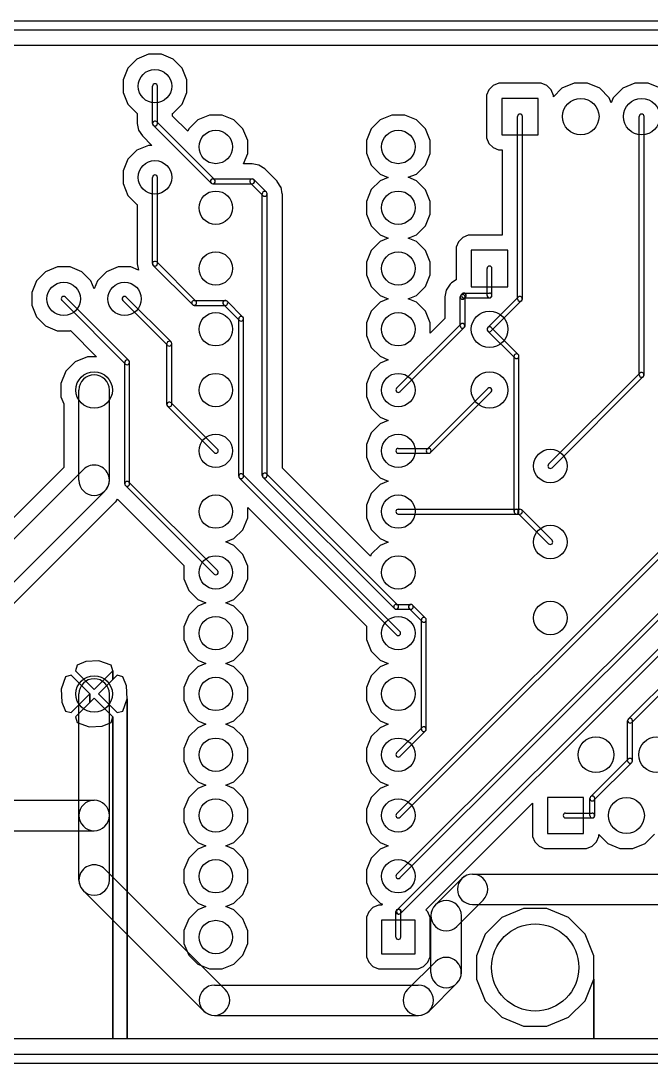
# Model space of a CAD drawing. Extents: x 9925 to 76075, y 35595 to 52745.
# Drawn here: x 52796 to 63156, y 35595 to 52745 of the extents above; entities that cross this region are included whole.
import ezdxf

# ---------------------------------------------------------------- set-up
doc = ezdxf.new("R2010")
doc.units = 0
doc.layers.add('BLACK', color=1, linetype='CONTINUOUS')

msp = doc.modelspace()

# ---------------------------------------------------------------- linework, layer by layer
at = {"layer": 'BLACK'}
for p, q in [((10000, 52745), (75000, 52745)), ((10000, 52595), (75000, 52595)), ((45126, 52345), (75000, 52345)), ((45126, 52345), (75000, 52345)), ((54896, 52195), (54703, 52115)), ((54896, 52195), (54703, 52115)), ((55105, 52195), (54896, 52195)), ((55105, 52195), (54896, 52195)), ((55298, 52115), (55105, 52195)), ((55298, 52115), (55105, 52195)), ((54555, 51968), (54475, 51775)), ((54555, 51968), (54475, 51775)), ((54703, 52115), (54555, 51968)), ((54703, 52115), (54555, 51968)), ((55445, 51967), (55298, 52115)), ((55445, 51967), (55298, 52115)), ((55525, 51774), (55445, 51967)), ((55525, 51774), (55445, 51967)), ((54475, 51775), (54475, 51566)), ((54475, 51775), (54475, 51566)), ((54960, 51056), (54960, 51670)), ((55040, 51056), (55040, 51670)), ((55525, 51565), (55525, 51774)), ((55525, 51565), (55525, 51774)), ((60559, 51681), (60489, 51611)), ((60559, 51681), (60489, 51611)), ((60651, 51719), (60559, 51681)), ((60651, 51719), (60559, 51681)), ((61251, 51719), (60651, 51719)), ((61251, 51719), (60651, 51719)), ((61350, 51719), (61251, 51719)), ((61350, 51719), (61251, 51719)), ((61441, 51681), (61350, 51719)), ((61441, 51681), (61350, 51719)), ((61511, 51611), (61441, 51681)), ((61511, 51611), (61441, 51681)), ((61689, 51635), (61549, 51495)), ((61689, 51635), (61549, 51495)), ((61891, 51719), (61689, 51635)), ((61891, 51719), (61689, 51635)), ((62109, 51719), (61891, 51719)), ((62109, 51719), (61891, 51719)), ((62311, 51635), (62109, 51719)), ((62311, 51635), (62109, 51719)), ((62465, 51481), (62311, 51635)), ((62465, 51481), (62311, 51635)), ((62689, 51635), (62535, 51481)), ((62689, 51635), (62535, 51481)), ((62891, 51719), (62689, 51635)), ((62891, 51719), (62689, 51635)), ((63109, 51719), (62891, 51719)), ((63109, 51719), (62891, 51719)), ((63311, 51635), (63109, 51719)), ((63311, 51635), (63109, 51719)), ((54475, 51566), (54555, 51373)), ((54475, 51566), (54555, 51373)), ((55445, 51372), (55525, 51565)), ((55445, 51372), (55525, 51565)), ((60489, 51611), (60451, 51520)), ((60489, 51611), (60451, 51520)), ((60451, 51520), (60451, 51421)), ((60451, 51520), (60451, 51421)), ((60700, 51470), (60700, 50870)), ((61300, 51470), (60700, 51470)), ((61300, 50870), (61300, 51470)), ((61549, 51519), (61511, 51611)), ((61549, 51519), (61511, 51611)), ((61549, 51495), (61549, 51519)), ((61549, 51495), (61549, 51519)), ((62500, 51397), (62465, 51481)), ((62500, 51397), (62465, 51481)), ((62535, 51481), (62500, 51397)), ((62535, 51481), (62500, 51397)), ((54555, 51373), (54702, 51225)), ((54555, 51373), (54702, 51225)), ((55297, 51225), (55445, 51372)), ((55297, 51225), (55445, 51372)), ((60451, 51421), (60451, 50821)), ((60451, 51421), (60451, 50821)), ((54702, 51225), (54710, 51222)), ((54702, 51225), (54710, 51222)), ((54710, 51222), (54710, 51056)), ((54710, 51222), (54710, 51056)), ((55290, 51223), (55297, 51225)), ((55290, 51223), (55297, 51225)), ((55290, 51176), (55290, 51223)), ((55290, 51176), (55290, 51223)), ((55538, 50928), (55290, 51176)), ((55538, 50928), (55290, 51176)), ((55703, 51115), (55555, 50968)), ((55703, 51115), (55555, 50968)), ((55896, 51195), (55703, 51115)), ((55896, 51195), (55703, 51115)), ((56105, 51195), (55896, 51195)), ((56105, 51195), (55896, 51195)), ((56298, 51115), (56105, 51195)), ((56298, 51115), (56105, 51195)), ((56445, 50967), (56298, 51115)), ((56445, 50967), (56298, 51115)), ((58703, 51115), (58555, 50968)), ((58703, 51115), (58555, 50968)), ((58896, 51195), (58703, 51115)), ((58896, 51195), (58703, 51115)), ((59105, 51195), (58896, 51195)), ((59105, 51195), (58896, 51195)), ((59298, 51115), (59105, 51195)), ((59298, 51115), (59105, 51195)), ((59445, 50967), (59298, 51115)), ((59445, 50967), (59298, 51115)), ((60960, 48170), (60960, 51170)), ((61040, 48170), (61040, 51170)), ((62960, 46920), (62960, 51170)), ((63040, 46920), (63040, 51170)), ((54710, 51056), (54732, 50945)), ((54710, 51056), (54732, 50945)), ((54732, 50945), (54795, 50851)), ((54732, 50945), (54795, 50851)), ((55924, 50076), (54972, 51028)), ((55980, 50132), (55028, 51084)), ((55555, 50968), (55538, 50928)), ((55555, 50968), (55538, 50928)), ((56525, 50774), (56445, 50967)), ((56525, 50774), (56445, 50967)), ((58555, 50968), (58475, 50775)), ((58555, 50968), (58475, 50775)), ((59525, 50774), (59445, 50967)), ((59525, 50774), (59445, 50967)), ((54795, 50851), (54951, 50695)), ((54795, 50851), (54951, 50695)), ((56525, 50565), (56525, 50774)), ((56525, 50565), (56525, 50774)), ((58475, 50775), (58475, 50566)), ((58475, 50775), (58475, 50566)), ((59525, 50565), (59525, 50774)), ((59525, 50565), (59525, 50774)), ((60451, 50821), (60489, 50729)), ((60451, 50821), (60489, 50729)), ((60700, 50870), (61300, 50870)), ((54703, 50615), (54555, 50468)), ((54703, 50615), (54555, 50468)), ((54896, 50695), (54703, 50615)), ((54896, 50695), (54703, 50615)), ((54951, 50695), (54896, 50695)), ((54951, 50695), (54896, 50695)), ((60489, 50729), (60559, 50659)), ((60489, 50729), (60559, 50659)), ((60559, 50659), (60650, 50621)), ((60559, 50659), (60650, 50621)), ((60650, 50621), (60710, 50621)), ((60650, 50621), (60710, 50621)), ((60710, 50621), (60710, 49219)), ((60710, 50621), (60710, 49219)), ((54555, 50468), (54475, 50275)), ((54555, 50468), (54475, 50275)), ((56454, 50394), (56525, 50565)), ((56454, 50394), (56525, 50565)), ((58475, 50566), (58555, 50373)), ((58475, 50566), (58555, 50373)), ((59445, 50372), (59525, 50565)), ((59445, 50372), (59525, 50565)), ((54475, 50275), (54475, 50066)), ((54475, 50275), (54475, 50066)), ((56599, 50394), (56454, 50394)), ((56599, 50394), (56454, 50394)), ((56710, 50372), (56599, 50394)), ((56710, 50372), (56599, 50394)), ((56804, 50309), (56710, 50372)), ((56804, 50309), (56710, 50372)), ((57008, 50105), (56804, 50309)), ((57008, 50105), (56804, 50309)), ((58555, 50373), (58702, 50225)), ((58555, 50373), (58702, 50225)), ((59297, 50225), (59445, 50372)), ((59297, 50225), (59445, 50372)), ((54960, 48750), (54960, 50170)), ((55040, 48750), (55040, 50170)), ((55952, 50144), (56598, 50144)), ((56831, 49928), (56627, 50132)), ((57009, 50104), (57008, 50105)), ((57009, 50104), (57008, 50105)), ((57071, 50011), (57009, 50104)), ((57071, 50011), (57009, 50104)), ((58703, 50115), (58555, 49968)), ((58703, 50115), (58555, 49968)), ((58702, 50225), (58835, 50170)), ((58702, 50225), (58835, 50170)), ((58835, 50170), (58703, 50115)), ((58835, 50170), (58703, 50115)), ((59164, 50171), (59297, 50225)), ((59164, 50171), (59297, 50225)), ((59298, 50115), (59164, 50171)), ((59298, 50115), (59164, 50171)), ((59445, 49967), (59298, 50115)), ((59445, 49967), (59298, 50115)), ((54475, 50066), (54555, 49873)), ((54475, 50066), (54555, 49873)), ((55952, 50064), (56598, 50064)), ((56775, 49872), (56571, 50076)), ((57072, 50010), (57071, 50011)), ((57072, 50010), (57071, 50011)), ((57093, 49900), (57072, 50010)), ((57093, 49900), (57072, 50010)), ((58555, 49968), (58475, 49775)), ((58555, 49968), (58475, 49775)), ((59525, 49774), (59445, 49967)), ((59525, 49774), (59445, 49967)), ((54555, 49873), (54702, 49725)), ((54555, 49873), (54702, 49725)), ((56764, 45265), (56764, 49899)), ((56844, 45265), (56844, 49899)), ((57094, 49899), (57093, 49900)), ((57094, 49899), (57093, 49900)), ((57094, 45385), (57094, 49899)), ((57094, 45385), (57094, 49899)), ((58475, 49775), (58475, 49566)), ((58475, 49775), (58475, 49566)), ((59525, 49565), (59525, 49774)), ((59525, 49565), (59525, 49774)), ((54702, 49725), (54710, 49722)), ((54702, 49725), (54710, 49722)), ((54710, 49722), (54710, 48749)), ((54710, 49722), (54710, 48749)), ((58475, 49566), (58555, 49373)), ((58475, 49566), (58555, 49373)), ((59445, 49372), (59525, 49565)), ((59445, 49372), (59525, 49565)), ((58555, 49373), (58702, 49225)), ((58555, 49373), (58702, 49225)), ((58702, 49225), (58835, 49170)), ((58702, 49225), (58835, 49170)), ((59164, 49171), (59297, 49225)), ((59164, 49171), (59297, 49225)), ((59297, 49225), (59445, 49372)), ((59297, 49225), (59445, 49372)), ((58703, 49115), (58555, 48968)), ((58703, 49115), (58555, 48968)), ((58835, 49170), (58703, 49115)), ((58835, 49170), (58703, 49115)), ((59298, 49115), (59164, 49171)), ((59298, 49115), (59164, 49171)), ((59445, 48967), (59298, 49115)), ((59445, 48967), (59298, 49115)), ((59989, 49111), (59951, 49020)), ((59989, 49111), (59951, 49020)), ((60059, 49181), (59989, 49111)), ((60059, 49181), (59989, 49111)), ((60151, 49219), (60059, 49181)), ((60151, 49219), (60059, 49181)), ((60710, 49219), (60151, 49219)), ((60710, 49219), (60151, 49219)), ((58555, 48968), (58475, 48775)), ((58555, 48968), (58475, 48775)), ((59525, 48774), (59445, 48967)), ((59525, 48774), (59445, 48967)), ((59951, 49020), (59951, 48921)), ((59951, 49020), (59951, 48921)), ((59951, 48921), (59951, 48484)), ((59951, 48921), (59951, 48484)), ((60800, 48970), (60200, 48970)), ((60200, 48970), (60200, 48370)), ((60800, 48370), (60800, 48970)), ((54710, 48749), (54731, 48643)), ((54710, 48749), (54731, 48643)), ((55616, 48076), (54971, 48721)), ((55673, 48133), (55028, 48778)), ((58475, 48775), (58475, 48566)), ((58475, 48775), (58475, 48566)), ((59525, 48565), (59525, 48774)), ((59525, 48565), (59525, 48774)), ((53203, 48615), (53055, 48468)), ((53203, 48615), (53055, 48468)), ((53396, 48695), (53203, 48615)), ((53396, 48695), (53203, 48615)), ((53605, 48695), (53396, 48695)), ((53605, 48695), (53396, 48695)), ((53798, 48615), (53605, 48695)), ((53798, 48615), (53605, 48695)), ((53945, 48467), (53798, 48615)), ((53945, 48467), (53798, 48615)), ((54203, 48615), (54055, 48468)), ((54203, 48615), (54055, 48468)), ((54396, 48695), (54203, 48615)), ((54396, 48695), (54203, 48615)), ((54605, 48695), (54396, 48695)), ((54605, 48695), (54396, 48695)), ((54731, 48643), (54605, 48695)), ((54731, 48643), (54605, 48695)), ((58475, 48566), (58555, 48373)), ((58475, 48566), (58555, 48373)), ((59445, 48372), (59525, 48565)), ((59445, 48372), (59525, 48565)), ((60460, 48228), (60460, 48670)), ((60540, 48228), (60540, 48670)), ((53055, 48468), (52975, 48275)), ((53055, 48468), (52975, 48275)), ((53999, 48335), (53945, 48467)), ((53999, 48335), (53945, 48467)), ((54055, 48468), (53999, 48335)), ((54055, 48468), (53999, 48335)), ((58555, 48373), (58702, 48225)), ((58555, 48373), (58702, 48225)), ((59297, 48225), (59445, 48372)), ((59297, 48225), (59445, 48372)), ((59852, 48410), (59789, 48316)), ((59852, 48410), (59789, 48316)), ((59874, 48432), (59852, 48410)), ((59874, 48432), (59852, 48410)), ((59951, 48484), (59874, 48432)), ((59951, 48484), (59874, 48432)), ((60200, 48370), (60800, 48370)), ((52975, 48275), (52975, 48066)), ((52975, 48275), (52975, 48066)), ((53528, 48198), (54572, 47154)), ((55264, 47463), (54529, 48198)), ((58702, 48225), (58835, 48170)), ((58702, 48225), (58835, 48170)), ((59164, 48171), (59297, 48225)), ((59164, 48171), (59297, 48225)), ((59789, 48316), (59767, 48205)), ((59789, 48316), (59767, 48205)), ((59767, 48205), (59767, 47847)), ((59767, 48205), (59767, 47847)), ((60017, 47727), (60017, 48205)), ((60029, 48234), (60050, 48255)), ((60079, 48267), (60499, 48267)), ((60086, 48177), (60107, 48198)), ((60097, 47727), (60097, 48205)), ((60472, 47699), (60971, 48198)), ((52975, 48066), (53055, 47873)), ((52975, 48066), (53055, 47873)), ((53472, 48142), (54516, 47098)), ((55207, 47406), (54472, 48141)), ((55645, 48144), (56157, 48144)), ((55645, 48064), (56157, 48064)), ((56389, 47816), (56129, 48076)), ((56445, 47872), (56185, 48132)), ((58703, 48115), (58555, 47968)), ((58703, 48115), (58555, 47968)), ((58835, 48170), (58703, 48115)), ((58835, 48170), (58703, 48115)), ((59298, 48115), (59164, 48171)), ((59298, 48115), (59164, 48171)), ((59445, 47967), (59298, 48115)), ((59445, 47967), (59298, 48115)), ((60079, 48187), (60499, 48187)), ((60529, 47642), (61028, 48141)), ((53055, 47873), (53202, 47725)), ((53055, 47873), (53202, 47725)), ((58555, 47968), (58475, 47775)), ((58555, 47968), (58475, 47775)), ((59525, 47774), (59445, 47967)), ((59525, 47774), (59445, 47967)), ((53202, 47725), (53395, 47645)), ((53202, 47725), (53395, 47645)), ((56378, 45253), (56378, 47843)), ((56458, 45253), (56458, 47843)), ((58475, 47775), (58475, 47566)), ((58475, 47775), (58475, 47566)), ((58972, 46699), (60028, 47755)), ((59028, 46643), (60084, 47699)), ((59767, 47847), (59525, 47605)), ((59767, 47847), (59525, 47605)), ((59525, 47605), (59525, 47774)), ((59525, 47605), (59525, 47774)), ((60972, 47255), (60529, 47698)), ((53395, 47645), (53604, 47645)), ((53395, 47645), (53604, 47645)), ((53604, 47645), (53611, 47649)), ((53604, 47645), (53611, 47649)), ((53611, 47649), (54041, 47219)), ((53611, 47649), (54041, 47219)), ((58475, 47566), (58555, 47373)), ((58475, 47566), (58555, 47373)), ((60915, 47198), (60472, 47641)), ((55196, 46434), (55196, 47434)), ((55276, 46434), (55276, 47434)), ((58555, 47373), (58702, 47225)), ((58555, 47373), (58702, 47225)), ((53891, 47219), (53689, 47135)), ((53891, 47219), (53689, 47135)), ((54041, 47219), (53891, 47219)), ((54041, 47219), (53891, 47219)), ((58702, 47225), (58835, 47170)), ((58702, 47225), (58835, 47170)), ((58835, 47170), (58703, 47115)), ((58835, 47170), (58703, 47115)), ((60904, 44670), (60904, 47226)), ((60984, 44670), (60984, 47226)), ((53689, 47135), (53535, 46981)), ((53689, 47135), (53535, 46981)), ((54504, 45126), (54504, 47126)), ((54584, 45126), (54584, 47126)), ((58703, 47115), (58555, 46968)), ((58703, 47115), (58555, 46968)), ((53535, 46981), (53451, 46779)), ((53535, 46981), (53451, 46779)), ((58555, 46968), (58475, 46775)), ((58555, 46968), (58475, 46775)), ((61472, 45449), (62971, 46948)), ((61529, 45392), (63028, 46891)), ((53451, 46779), (53451, 46561)), ((53451, 46779), (53451, 46561)), ((53750, 45186), (53750, 46670)), ((54250, 45186), (54250, 46670)), ((58475, 46775), (58475, 46566)), ((58475, 46775), (58475, 46566)), ((59472, 45698), (60472, 46698)), ((53451, 46561), (53500, 46444)), ((53451, 46561), (53500, 46444)), ((58475, 46566), (58555, 46373)), ((58475, 46566), (58555, 46373)), ((59528, 45642), (60528, 46642)), ((53500, 46444), (53500, 45394)), ((53500, 46444), (53500, 45394)), ((55972, 45642), (55208, 46406)), ((56028, 45698), (55264, 46462)), ((58555, 46373), (58702, 46225)), ((58555, 46373), (58702, 46225)), ((58702, 46225), (58835, 46170)), ((58702, 46225), (58835, 46170)), ((58835, 46170), (58703, 46115)), ((58835, 46170), (58703, 46115)), ((58555, 45968), (58475, 45775)), ((58555, 45968), (58475, 45775)), ((58703, 46115), (58555, 45968)), ((58703, 46115), (58555, 45968)), ((58475, 45775), (58475, 45566)), ((58475, 45775), (58475, 45566)), ((59000, 45710), (59500, 45710)), ((59000, 45630), (59500, 45630)), ((58475, 45566), (58555, 45373)), ((58475, 45566), (58555, 45373)), ((51307, 42847), (53823, 45363)), ((53500, 45394), (52525, 44419)), ((53500, 45394), (52525, 44419)), ((59028, 42699), (56447, 45280)), ((58993, 43133), (56832, 45294)), ((58542, 43937), (57094, 45385)), ((58542, 43937), (57094, 45385)), ((58555, 45373), (58702, 45225)), ((58555, 45373), (58702, 45225)), ((54573, 45154), (56028, 43699)), ((58971, 42642), (56390, 45223)), ((58936, 43076), (56775, 45237)), ((58703, 45115), (58555, 44968)), ((58703, 45115), (58555, 44968)), ((58702, 45225), (58835, 45170)), ((58702, 45225), (58835, 45170)), ((58835, 45170), (58703, 45115)), ((58835, 45170), (58703, 45115)), ((51661, 42493), (54177, 45009)), ((54516, 45097), (55971, 43642)), ((58555, 44968), (58475, 44775)), ((58555, 44968), (58475, 44775)), ((52083, 42562), (54351, 44831)), ((52083, 42562), (54351, 44831)), ((54351, 44831), (54353, 44832)), ((54351, 44831), (54353, 44832)), ((54353, 44832), (54354, 44832)), ((54353, 44832), (54354, 44832)), ((54354, 44832), (54383, 44877)), ((54354, 44832), (54383, 44877)), ((54383, 44877), (55477, 43783)), ((54383, 44877), (55477, 43783)), ((58475, 44775), (58475, 44566)), ((58475, 44775), (58475, 44566)), ((58972, 39699), (64043, 44770)), ((56525, 44565), (56525, 44735)), ((56525, 44735), (58477, 42783)), ((56525, 44565), (56525, 44735)), ((56525, 44735), (58477, 42783)), ((59000, 44710), (60944, 44710)), ((59000, 44630), (60944, 44630)), ((59029, 39642), (64100, 44713)), ((60944, 44710), (61000, 44710)), ((60944, 44630), (61000, 44630)), ((60972, 44641), (61471, 44142)), ((61029, 44698), (61528, 44199)), ((56445, 44372), (56525, 44565)), ((56445, 44372), (56525, 44565)), ((58475, 44566), (58555, 44373)), ((58475, 44566), (58555, 44373)), ((56297, 44225), (56445, 44372)), ((56297, 44225), (56445, 44372)), ((58555, 44373), (58702, 44225)), ((58555, 44373), (58702, 44225)), ((56164, 44171), (56297, 44225)), ((56164, 44171), (56297, 44225)), ((56298, 44115), (56164, 44171)), ((56298, 44115), (56164, 44171)), ((56445, 43967), (56298, 44115)), ((56445, 43967), (56298, 44115)), ((58703, 44115), (58555, 43968)), ((58703, 44115), (58555, 43968)), ((58702, 44225), (58835, 44170)), ((58702, 44225), (58835, 44170)), ((58835, 44170), (58703, 44115)), ((58835, 44170), (58703, 44115)), ((56525, 43774), (56445, 43967)), ((56525, 43774), (56445, 43967)), ((58555, 43968), (58542, 43937)), ((58555, 43968), (58542, 43937)), ((55477, 43783), (55475, 43775)), ((55477, 43783), (55475, 43775)), ((55475, 43775), (55475, 43566)), ((55475, 43775), (55475, 43566)), ((56525, 43565), (56525, 43774)), ((56525, 43565), (56525, 43774)), ((58972, 38699), (64052, 43779)), ((55475, 43566), (55555, 43373)), ((55475, 43566), (55555, 43373)), ((56445, 43372), (56525, 43565)), ((56445, 43372), (56525, 43565)), ((59028, 38643), (64108, 43723)), ((58982, 38117), (64417, 43552)), ((59039, 38060), (64474, 43495)), ((55555, 43373), (55702, 43225)), ((55555, 43373), (55702, 43225)), ((55702, 43225), (55835, 43170)), ((55702, 43225), (55835, 43170)), ((56164, 43171), (56297, 43225)), ((56164, 43171), (56297, 43225)), ((56297, 43225), (56445, 43372)), ((56297, 43225), (56445, 43372)), ((55703, 43115), (55555, 42968)), ((55703, 43115), (55555, 42968)), ((55835, 43170), (55703, 43115)), ((55835, 43170), (55703, 43115)), ((56298, 43115), (56164, 43171)), ((56298, 43115), (56164, 43171)), ((56445, 42967), (56298, 43115)), ((56445, 42967), (56298, 43115)), ((58965, 43144), (59205, 43144)), ((58965, 43064), (59205, 43064)), ((59390, 42862), (59177, 43075)), ((59447, 42919), (59234, 43132)), ((55555, 42968), (55475, 42775)), ((55555, 42968), (55475, 42775)), ((56525, 42774), (56445, 42967)), ((56525, 42774), (56445, 42967)), ((59379, 41090), (59379, 42890)), ((59459, 41090), (59459, 42890)), ((64472, 42948), (62782, 41258)), ((64528, 42892), (62838, 41202)), ((55475, 42775), (55475, 42566)), ((55475, 42775), (55475, 42566)), ((56525, 42565), (56525, 42774)), ((56525, 42565), (56525, 42774)), ((58477, 42783), (58475, 42775)), ((58477, 42783), (58475, 42775)), ((58475, 42775), (58475, 42566)), ((58475, 42775), (58475, 42566)), ((55475, 42566), (55555, 42373)), ((55475, 42566), (55555, 42373)), ((56445, 42372), (56525, 42565)), ((56445, 42372), (56525, 42565)), ((58475, 42566), (58555, 42373)), ((58475, 42566), (58555, 42373)), ((55555, 42373), (55702, 42225)), ((55555, 42373), (55702, 42225)), ((56297, 42225), (56445, 42372)), ((56297, 42225), (56445, 42372)), ((58555, 42373), (58702, 42225)), ((58555, 42373), (58702, 42225)), ((53866, 42202), (53719, 42142)), ((53866, 42202), (53719, 42142)), ((54079, 42213), (53866, 42202)), ((54079, 42213), (53866, 42202)), ((54281, 42142), (54079, 42213)), ((54281, 42142), (54079, 42213)), ((55702, 42225), (55835, 42170)), ((55702, 42225), (55835, 42170)), ((56164, 42171), (56297, 42225)), ((56164, 42171), (56297, 42225)), ((58702, 42225), (58835, 42170)), ((58702, 42225), (58835, 42170)), ((53719, 42142), (53692, 42048)), ((53719, 42142), (53692, 42048)), ((53692, 42048), (54000, 41741)), ((53692, 42048), (54000, 41741)), ((54000, 41741), (54308, 42048)), ((54000, 41741), (54308, 42048)), ((54308, 42048), (54281, 42142)), ((54308, 42048), (54281, 42142)), ((54308, 41908), (54308, 42048)), ((54308, 42048), (54308, 41908)), ((54308, 41908), (54308, 42048)), ((54308, 42048), (54308, 41908)), ((55703, 42115), (55555, 41968)), ((55703, 42115), (55555, 41968)), ((55835, 42170), (55703, 42115)), ((55835, 42170), (55703, 42115)), ((56298, 42115), (56164, 42171)), ((56298, 42115), (56164, 42171)), ((56445, 41967), (56298, 42115)), ((56445, 41967), (56298, 42115)), ((58703, 42115), (58555, 41968)), ((58703, 42115), (58555, 41968)), ((58835, 42170), (58703, 42115)), ((58835, 42170), (58703, 42115)), ((53528, 41951), (53457, 41749)), ((53528, 41951), (53457, 41749)), ((53622, 41978), (53528, 41951)), ((53622, 41978), (53528, 41951)), ((53929, 41670), (53622, 41978)), ((53929, 41670), (53622, 41978)), ((54308, 41908), (54071, 41670)), ((54308, 41908), (54071, 41670)), ((54378, 41978), (54308, 41908)), ((54378, 41978), (54308, 41908)), ((54472, 41951), (54378, 41978)), ((54472, 41951), (54378, 41978)), ((54532, 41804), (54472, 41951)), ((54532, 41804), (54472, 41951)), ((55555, 41968), (55475, 41775)), ((55555, 41968), (55475, 41775)), ((56525, 41774), (56445, 41967)), ((56525, 41774), (56445, 41967)), ((58555, 41968), (58475, 41775)), ((58555, 41968), (58475, 41775)), ((53457, 41749), (53468, 41536)), ((53457, 41749), (53468, 41536)), ((54543, 41591), (54532, 41804)), ((54543, 41591), (54532, 41804)), ((55475, 41775), (55475, 41566)), ((55475, 41775), (55475, 41566)), ((56525, 41565), (56525, 41774)), ((56525, 41565), (56525, 41774)), ((58475, 41775), (58475, 41566)), ((58475, 41775), (58475, 41566)), ((53468, 41536), (53528, 41389)), ((53468, 41536), (53528, 41389)), ((53622, 41362), (53929, 41670)), ((53622, 41362), (53929, 41670)), ((53929, 41529), (53692, 41292)), ((53929, 41529), (53692, 41292)), ((53750, 39670), (53750, 41670)), ((53929, 41529), (53929, 41670)), ((53929, 41670), (53929, 41529)), ((53929, 41529), (53929, 41670)), ((53929, 41670), (53929, 41529)), ((54000, 41599), (53929, 41529)), ((54000, 41599), (53929, 41529)), ((54308, 41292), (54000, 41599)), ((54308, 41292), (54000, 41599)), ((54071, 41670), (54378, 41362)), ((54071, 41670), (54378, 41362)), ((54250, 39670), (54250, 41670)), ((54472, 41389), (54543, 41591)), ((54472, 41389), (54543, 41591)), ((54543, 35995), (54543, 41591)), ((54543, 41591), (54543, 35995)), ((54543, 35995), (54543, 41591)), ((54543, 41591), (54543, 35995)), ((55475, 41566), (55555, 41373)), ((55475, 41566), (55555, 41373)), ((56445, 41372), (56525, 41565)), ((56445, 41372), (56525, 41565)), ((58475, 41566), (58555, 41373)), ((58475, 41566), (58555, 41373)), ((53528, 41389), (53622, 41362)), ((53528, 41389), (53622, 41362)), ((54378, 41362), (54472, 41389)), ((54378, 41362), (54472, 41389)), ((55555, 41373), (55702, 41225)), ((55555, 41373), (55702, 41225)), ((56297, 41225), (56445, 41372)), ((56297, 41225), (56445, 41372)), ((58555, 41373), (58702, 41225)), ((58555, 41373), (58702, 41225)), ((53692, 41292), (53719, 41198)), ((53692, 41292), (53719, 41198)), ((53719, 41198), (53921, 41127)), ((53719, 41198), (53921, 41127)), ((54134, 41138), (54281, 41198)), ((54134, 41138), (54281, 41198)), ((54281, 41198), (54308, 41292)), ((54281, 41198), (54308, 41292)), ((54308, 35995), (54308, 41292)), ((54308, 41292), (54308, 35995)), ((54308, 35995), (54308, 41292)), ((54308, 41292), (54308, 35995)), ((55702, 41225), (55835, 41170)), ((55702, 41225), (55835, 41170)), ((55835, 41170), (55703, 41115)), ((55835, 41170), (55703, 41115)), ((56164, 41171), (56297, 41225)), ((56164, 41171), (56297, 41225)), ((56298, 41115), (56164, 41171)), ((56298, 41115), (56164, 41171)), ((58702, 41225), (58835, 41170)), ((58702, 41225), (58835, 41170)), ((58835, 41170), (58703, 41115)), ((58835, 41170), (58703, 41115)), ((62770, 40570), (62770, 41230)), ((62850, 40570), (62850, 41230)), ((53921, 41127), (54134, 41138)), ((53921, 41127), (54134, 41138)), ((55703, 41115), (55555, 40968)), ((55703, 41115), (55555, 40968)), ((56445, 40967), (56298, 41115)), ((56445, 40967), (56298, 41115)), ((58703, 41115), (58555, 40968)), ((58703, 41115), (58555, 40968)), ((58971, 40699), (59390, 41118)), ((59028, 40642), (59447, 41061)), ((55555, 40968), (55475, 40775)), ((55555, 40968), (55475, 40775)), ((56525, 40774), (56445, 40967)), ((56525, 40774), (56445, 40967)), ((58555, 40968), (58475, 40775)), ((58555, 40968), (58475, 40775)), ((55475, 40775), (55475, 40566)), ((55475, 40775), (55475, 40566)), ((56525, 40565), (56525, 40774)), ((56525, 40565), (56525, 40774)), ((58475, 40775), (58475, 40566)), ((58475, 40775), (58475, 40566)), ((55475, 40566), (55555, 40373)), ((55475, 40566), (55555, 40373)), ((56445, 40372), (56525, 40565)), ((56445, 40372), (56525, 40565)), ((58475, 40566), (58555, 40373)), ((58475, 40566), (58555, 40373)), ((62781, 40599), (62160, 39978)), ((62838, 40542), (62217, 39921)), ((55555, 40373), (55702, 40225)), ((55555, 40373), (55702, 40225)), ((56297, 40225), (56445, 40372)), ((56297, 40225), (56445, 40372)), ((58555, 40373), (58702, 40225)), ((58555, 40373), (58702, 40225)), ((55702, 40225), (55835, 40170)), ((55702, 40225), (55835, 40170)), ((55835, 40170), (55703, 40115)), ((55835, 40170), (55703, 40115)), ((56164, 40171), (56297, 40225)), ((56164, 40171), (56297, 40225)), ((56298, 40115), (56164, 40171)), ((56298, 40115), (56164, 40171)), ((58702, 40225), (58835, 40170)), ((58702, 40225), (58835, 40170)), ((58835, 40170), (58703, 40115)), ((58835, 40170), (58703, 40115)), ((55555, 39968), (55475, 39775)), ((55555, 39968), (55475, 39775)), ((55703, 40115), (55555, 39968)), ((55703, 40115), (55555, 39968)), ((56445, 39967), (56298, 40115)), ((56445, 39967), (56298, 40115)), ((56525, 39774), (56445, 39967)), ((56525, 39774), (56445, 39967)), ((58555, 39968), (58475, 39775)), ((58555, 39968), (58475, 39775)), ((58703, 40115), (58555, 39968)), ((58703, 40115), (58555, 39968)), ((61455, 39965), (61455, 39375)), ((62045, 39965), (61455, 39965)), ((62045, 39375), (62045, 39965)), ((51228, 39920), (54000, 39920)), ((59452, 38120), (61206, 39873)), ((59452, 38120), (61206, 39873)), ((61206, 39873), (61206, 39326)), ((61206, 39873), (61206, 39326)), ((62149, 39671), (62149, 39949)), ((62229, 39671), (62229, 39949)), ((53750, 38608), (53750, 39670)), ((54250, 38608), (54250, 39670)), ((55475, 39775), (55475, 39566)), ((55475, 39775), (55475, 39566)), ((56525, 39565), (56525, 39774)), ((56525, 39565), (56525, 39774)), ((58475, 39775), (58475, 39566)), ((58475, 39775), (58475, 39566)), ((61750, 39710), (62188, 39710)), ((61750, 39630), (62188, 39630)), ((55475, 39566), (55555, 39373)), ((55475, 39566), (55555, 39373)), ((56445, 39372), (56525, 39565)), ((56445, 39372), (56525, 39565)), ((58475, 39566), (58555, 39373)), ((58475, 39566), (58555, 39373)), ((51228, 39420), (54000, 39420)), ((55555, 39373), (55702, 39225)), ((55555, 39373), (55702, 39225)), ((56297, 39225), (56445, 39372)), ((56297, 39225), (56445, 39372)), ((58555, 39373), (58702, 39225)), ((58555, 39373), (58702, 39225)), ((61206, 39326), (61244, 39234)), ((61206, 39326), (61244, 39234)), ((61455, 39375), (62045, 39375)), ((62256, 39234), (62294, 39325)), ((62256, 39234), (62294, 39325)), ((62294, 39325), (62294, 39357)), ((62294, 39357), (62442, 39209)), ((62294, 39325), (62294, 39357)), ((62294, 39357), (62442, 39209)), ((63058, 39209), (63211, 39362)), ((63058, 39209), (63211, 39362)), ((55703, 39115), (55555, 38968)), ((55703, 39115), (55555, 38968)), ((55702, 39225), (55835, 39170)), ((55702, 39225), (55835, 39170)), ((55835, 39170), (55703, 39115)), ((55835, 39170), (55703, 39115)), ((56164, 39171), (56297, 39225)), ((56164, 39171), (56297, 39225)), ((56298, 39115), (56164, 39171)), ((56298, 39115), (56164, 39171)), ((56445, 38967), (56298, 39115)), ((56445, 38967), (56298, 39115)), ((58703, 39115), (58555, 38968)), ((58703, 39115), (58555, 38968)), ((58702, 39225), (58835, 39170)), ((58702, 39225), (58835, 39170)), ((58835, 39170), (58703, 39115)), ((58835, 39170), (58703, 39115)), ((61244, 39234), (61314, 39164)), ((61244, 39234), (61314, 39164)), ((61314, 39164), (61405, 39126)), ((61314, 39164), (61405, 39126)), ((61405, 39126), (61504, 39126)), ((61405, 39126), (61504, 39126)), ((61504, 39126), (62094, 39126)), ((61504, 39126), (62094, 39126)), ((62094, 39126), (62186, 39164)), ((62094, 39126), (62186, 39164)), ((62186, 39164), (62256, 39234)), ((62186, 39164), (62256, 39234)), ((62442, 39209), (62642, 39126)), ((62442, 39209), (62642, 39126)), ((62642, 39126), (62858, 39126)), ((62642, 39126), (62858, 39126)), ((62858, 39126), (63058, 39209)), ((62858, 39126), (63058, 39209)), ((55555, 38968), (55475, 38775)), ((55555, 38968), (55475, 38775)), ((56525, 38774), (56445, 38967)), ((56525, 38774), (56445, 38967)), ((58555, 38968), (58475, 38775)), ((58555, 38968), (58475, 38775)), ((56155, 36807), (54177, 38785)), ((55475, 38775), (55475, 38566)), ((55475, 38775), (55475, 38566)), ((56525, 38565), (56525, 38774)), ((56525, 38565), (56525, 38774)), ((58475, 38775), (58475, 38566)), ((58475, 38775), (58475, 38566)), ((60044, 38633), (59610, 38199)), ((60222, 38706), (70536, 38706)), ((55801, 36453), (53823, 38431)), ((55475, 38566), (55555, 38373)), ((55475, 38566), (55555, 38373)), ((56445, 38372), (56525, 38565)), ((56445, 38372), (56525, 38565)), ((58475, 38566), (58555, 38373)), ((58475, 38566), (58555, 38373)), ((55555, 38373), (55702, 38225)), ((55555, 38373), (55702, 38225)), ((56297, 38225), (56445, 38372)), ((56297, 38225), (56445, 38372)), ((58555, 38373), (58702, 38225)), ((58555, 38373), (58702, 38225)), ((60398, 38279), (59964, 37845)), ((55703, 38115), (55555, 37968)), ((55703, 38115), (55555, 37968)), ((55702, 38225), (55835, 38170)), ((55702, 38225), (55835, 38170)), ((55835, 38170), (55703, 38115)), ((55835, 38170), (55703, 38115)), ((56164, 38171), (56297, 38225)), ((56164, 38171), (56297, 38225)), ((56298, 38115), (56164, 38171)), ((56298, 38115), (56164, 38171)), ((56445, 37967), (56298, 38115)), ((56445, 37967), (56298, 38115)), ((58514, 38086), (58476, 37995)), ((58514, 38086), (58476, 37995)), ((58584, 38156), (58514, 38086)), ((58584, 38156), (58514, 38086)), ((58676, 38194), (58584, 38156)), ((58676, 38194), (58584, 38156)), ((58731, 38194), (58676, 38194)), ((58731, 38194), (58676, 38194)), ((58702, 38225), (58739, 38210)), ((58702, 38225), (58739, 38210)), ((58732, 38199), (58731, 38194)), ((58732, 38199), (58731, 38194)), ((58739, 38210), (58732, 38199)), ((58739, 38210), (58732, 38199)), ((58960, 37670), (58960, 38088)), ((59000, 38128), (59010, 38128)), ((59040, 37670), (59040, 38088)), ((59486, 38086), (59452, 38120)), ((59486, 38086), (59452, 38120)), ((59524, 37994), (59486, 38086)), ((59524, 37994), (59486, 38086)), ((60222, 38206), (70536, 38206)), ((61058, 38137), (60703, 37990)), ((61058, 38137), (60703, 37990)), ((61443, 38137), (61058, 38137)), ((61443, 38137), (61058, 38137)), ((61798, 37990), (61443, 38137)), ((61798, 37990), (61443, 38137)), ((55555, 37968), (55475, 37775)), ((55555, 37968), (55475, 37775)), ((56525, 37774), (56445, 37967)), ((56525, 37774), (56445, 37967)), ((58476, 37995), (58476, 37896)), ((58476, 37995), (58476, 37896)), ((59275, 37945), (58725, 37945)), ((58725, 37945), (58725, 37395)), ((59000, 38048), (59010, 38048)), ((59275, 37395), (59275, 37945)), ((59524, 37444), (59524, 37994)), ((59524, 37444), (59524, 37994)), ((59537, 37087), (59537, 38021)), ((60037, 37087), (60037, 38021)), ((60703, 37990), (60430, 37718)), ((60703, 37990), (60430, 37718)), ((62070, 37717), (61798, 37990)), ((62070, 37717), (61798, 37990)), ((55475, 37775), (55475, 37566)), ((55475, 37775), (55475, 37566)), ((56525, 37565), (56525, 37774)), ((56525, 37565), (56525, 37774)), ((58476, 37896), (58476, 37346)), ((58476, 37896), (58476, 37346)), ((55475, 37566), (55555, 37373)), ((55475, 37566), (55555, 37373)), ((56445, 37372), (56525, 37565)), ((56445, 37372), (56525, 37565)), ((60430, 37718), (60283, 37363)), ((60430, 37718), (60283, 37363)), ((62217, 37362), (62070, 37717)), ((62217, 37362), (62070, 37717)), ((58725, 37395), (59275, 37395)), ((59524, 37345), (59524, 37444)), ((59524, 37345), (59524, 37444)), ((55555, 37373), (55702, 37225)), ((55555, 37373), (55702, 37225)), ((55702, 37225), (55895, 37145)), ((55702, 37225), (55895, 37145)), ((56104, 37145), (56297, 37225)), ((56104, 37145), (56297, 37225)), ((56297, 37225), (56445, 37372)), ((56297, 37225), (56445, 37372)), ((58476, 37346), (58514, 37254)), ((58476, 37346), (58514, 37254)), ((58514, 37254), (58584, 37184)), ((58514, 37254), (58584, 37184)), ((59610, 37263), (59153, 36806)), ((59416, 37184), (59486, 37254)), ((59416, 37184), (59486, 37254)), ((59486, 37254), (59524, 37345)), ((59486, 37254), (59524, 37345)), ((60283, 37363), (60283, 36978)), ((60283, 37363), (60283, 36978)), ((62217, 36977), (62217, 37362)), ((62217, 36977), (62217, 37362)), ((55895, 37145), (56104, 37145)), ((55895, 37145), (56104, 37145)), ((58584, 37184), (58675, 37146)), ((58584, 37184), (58675, 37146)), ((58675, 37146), (58774, 37146)), ((58675, 37146), (58774, 37146)), ((58774, 37146), (59324, 37146)), ((58774, 37146), (59324, 37146)), ((59324, 37146), (59416, 37184)), ((59324, 37146), (59416, 37184)), ((55979, 36879), (59329, 36879)), ((59963, 36910), (59506, 36453)), ((60283, 36978), (60430, 36623)), ((60283, 36978), (60430, 36623)), ((62070, 36622), (62217, 36977)), ((62070, 36622), (62217, 36977)), ((62217, 35995), (62217, 36977)), ((62217, 36977), (62217, 35995)), ((62217, 35995), (62217, 36977)), ((62217, 36977), (62217, 35995)), ((60430, 36623), (60702, 36350)), ((60430, 36623), (60702, 36350)), ((61797, 36350), (62070, 36622)), ((61797, 36350), (62070, 36622)), ((55979, 36379), (59329, 36379)), ((60702, 36350), (61057, 36203)), ((60702, 36350), (61057, 36203)), ((61057, 36203), (61442, 36203)), ((61057, 36203), (61442, 36203)), ((61442, 36203), (61797, 36350)), ((61442, 36203), (61797, 36350)), ((54308, 35995), (51025, 35995)), ((54308, 35995), (51025, 35995)), ((54543, 35995), (54308, 35995)), ((54543, 35995), (54308, 35995)), ((62217, 35995), (54543, 35995)), ((62217, 35995), (54543, 35995)), ((66717, 35995), (62217, 35995)), ((66717, 35995), (62217, 35995)), ((10000, 35745), (75000, 35745)), ((10000, 35595), (75000, 35595))]:
    msp.add_line(p, q, dxfattribs=at)
for centre, radius in [((55000, 51670), 275), ((62000, 51170), 300), ((63000, 51170), 300), ((56000, 50670), 275), ((59000, 50670), 275), ((55000, 50170), 275), ((56000, 49670), 275), ((59000, 49670), 275), ((56000, 48670), 275), ((59000, 48670), 275), ((53500, 48170), 275), ((54500, 48170), 275), ((56000, 47670), 275), ((59000, 47670), 275), ((60500, 47670), 300), ((54000, 46670), 300), ((56000, 46670), 275), ((59000, 46670), 275), ((60500, 46670), 300), ((56000, 45670), 275), ((59000, 45670), 275), ((61500, 45420), 275), ((56000, 44670), 275), ((59000, 44670), 275), ((61500, 44170), 275), ((56000, 43670), 275), ((59000, 43670), 275), ((61500, 42920), 275), ((56000, 42670), 275), ((59000, 42670), 275), ((54000, 41670), 300), ((56000, 41670), 275), ((59000, 41670), 275), ((56000, 40670), 275), ((59000, 40670), 275), ((62250, 40670), 295), ((63250, 40670), 295), ((62750, 39670), 295), ((56000, 39670), 275), ((59000, 39670), 275), ((56000, 38670), 275), ((59000, 38670), 275), ((56000, 37670), 275), ((61250, 37170), 718)]:
    msp.add_circle(centre, radius, dxfattribs=at)
for centre, radius, start, end in [((55000, 51670), 40, 360, 540), ((61000, 51170), 40, 360, 540), ((63000, 51170), 40, 360, 540), ((55000, 51056), 40, 405, 585), ((55000, 51056), 40, 180, 360), ((55000, 50170), 40, 360, 540), ((55952, 50104), 40, 90, 270), ((55952, 50104), 40, 225, 405), ((56599, 50104), 40, 405, 585), ((56598, 50104), 40, 270, 450), ((56804, 49899), 40, 360, 540), ((56803, 49900), 40, 225, 405), ((55000, 48749), 40, 405, 585), ((55000, 48750), 40, 180, 360), ((60500, 48670), 40, 360, 540), ((53500, 48170), 40, 45, 225), ((54500, 48170), 40, 405, 585), ((60057, 48205), 40, 360, 540), ((60057, 48205), 40, 135, 315), ((60079, 48227), 40, 90, 270), ((60079, 48227), 40, 315, 495), ((60500, 48228), 40, 180, 360), ((60499, 48227), 40, 270, 450), ((61000, 48170), 40, 315, 495), ((55645, 48104), 40, 90, 270), ((55644, 48105), 40, 225, 405), ((56157, 48104), 40, 405, 585), ((56157, 48104), 40, 270, 450), ((61000, 48170), 40, 180, 360), ((56418, 47843), 40, 360, 540), ((56417, 47844), 40, 225, 405), ((60057, 47727), 40, 180, 360), ((60056, 47727), 40, 315, 495), ((60500, 47670), 40, 135, 315), ((60501, 47669), 40, 405, 585), ((55236, 47434), 40, 360, 540), ((55236, 47434), 40, 225, 405), ((54544, 47126), 40, 360, 540), ((60944, 47226), 40, 360, 540), ((60943, 47227), 40, 225, 405), ((54544, 47126), 40, 225, 405), ((54000, 46670), 250, 360, 540), ((63000, 46920), 40, 180, 360), ((63000, 46920), 40, 315, 495), ((59000, 46671), 40, 135, 315), ((60500, 46670), 40, 315, 495), ((55236, 46434), 40, 405, 585), ((55236, 46434), 40, 180, 360), ((56000, 45670), 40, 225, 405), ((59000, 45670), 40, 90, 270), ((59500, 45670), 40, 135, 315), ((59500, 45670), 40, 270, 450), ((61500, 45420), 40, 135, 315), ((54000, 45186), 250, 315, 495), ((56419, 45251), 40, 405, 585), ((56804, 45265), 40, 405, 585), ((54000, 45186), 250, 180, 360), ((54544, 45126), 40, 45, 225), ((54544, 45126), 40, 180, 360), ((56418, 45253), 40, 180, 360), ((56804, 45265), 40, 180, 360), ((59000, 44670), 40, 90, 270), ((60944, 44670), 40, 90, 270), ((60944, 44670), 40, 180, 360), ((60944, 44670), 40, 270, 450), ((61000, 44670), 40, 45, 225), ((61000, 44670), 40, 270, 450), ((61500, 44170), 40, 225, 405), ((56000, 43670), 40, 225, 405), ((58965, 43104), 40, 90, 270), ((58964, 43105), 40, 225, 405), ((59205, 43104), 40, 405, 585), ((59205, 43104), 40, 270, 450), ((59419, 42890), 40, 360, 540), ((59419, 42890), 40, 225, 405), ((58999, 42671), 40, 225, 405), ((54000, 41670), 250, 360, 540), ((62810, 41230), 40, 360, 540), ((62810, 41230), 40, 135, 315), ((59419, 41090), 40, 180, 360), ((59418, 41089), 40, 315, 495), ((59000, 40671), 40, 135, 315), ((62810, 40570), 40, 180, 360), ((62809, 40570), 40, -45, 135), ((62189, 39949), 40, 360, 540), ((62189, 39950), 40, 135, 315), ((54000, 39670), 250, 360, 540), ((54000, 39670), 250, 270, 450), ((54000, 39670), 250, 180, 360), ((59000, 39670), 40, 135, 315), ((61750, 39670), 40, 90, 270), ((62189, 39671), 40, 180, 360), ((62188, 39670), 40, 270, 450), ((54000, 38608), 250, 405, 585), ((54000, 38608), 250, 180, 360), ((59000, 38671), 40, 135, 315), ((60222, 38456), 250, 90, 270), ((60221, 38456), 250, -45, 135), ((59787, 38021), 250, 360, 540), ((59000, 38088), 40, 360, 540), ((59000, 38088), 40, 90, 270), ((59011, 38089), 40, 135, 315), ((59010, 38088), 40, 270, 450), ((59787, 38022), 250, 135, 315), ((59000, 37670), 40, 180, 360), ((59786, 37086), 250, -45, 135), ((59787, 37087), 250, 180, 360), ((55979, 36629), 250, 90, 270), ((59329, 36629), 250, 270, 450), ((55978, 36630), 250, 225, 405), ((59330, 36630), 250, 135, 315)]:
    msp.add_arc(centre, radius, start, end, dxfattribs=at)

doc.saveas('drawing.dxf')
